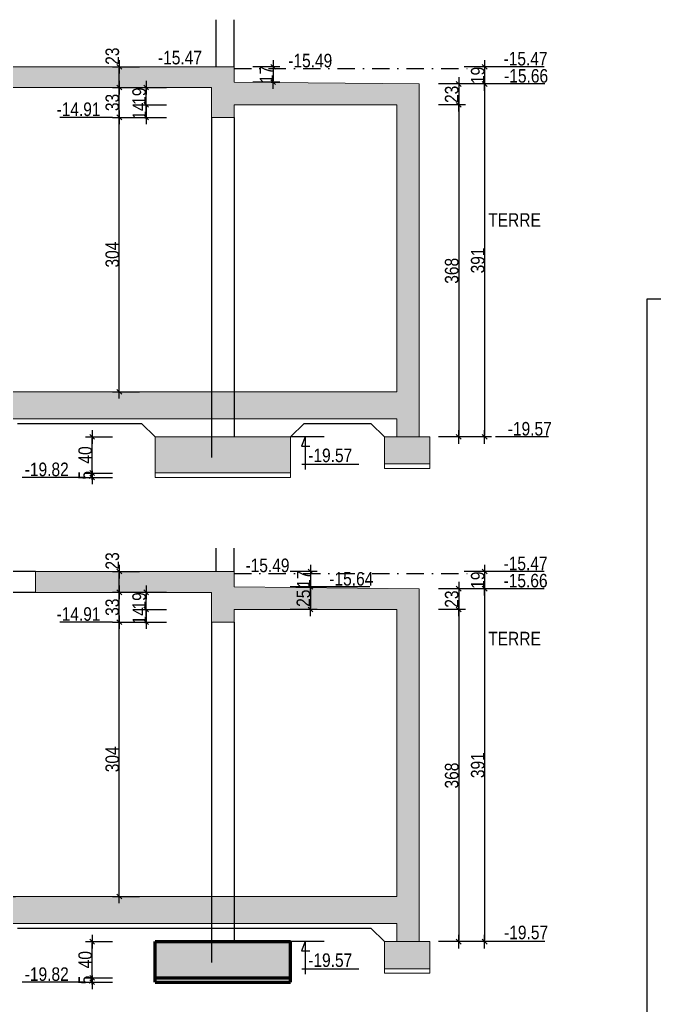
# Model space of a CAD drawing. Header units: centimetres. Extents: x 10803 to 23268, y -4986 to -786.
# Drawn here: x 21523 to 22226, y -4283 to -3191 of the extents above; entities that cross this region are included whole.
import ezdxf
from ezdxf.enums import TextEntityAlignment as Align

# ---------------------------------------------------------------- set-up
doc = ezdxf.new("R2010")
doc.units = ezdxf.units.CM
doc.header["$PDMODE"] = 1
doc.header["$PDSIZE"] = -2
doc.linetypes.add('TIRETPT2', pattern=[12.7, 6.35, -3.175, 0, -3.175])
for name, color, linetype in [('01-cartouche', 7, 'Continuous'), ('01-cartouche-cage A', 7, 'Continuous'), ('01_cote_gen', 4, 'Continuous'), ('01_linteaux', 2, 'Continuous'), ('01_poch_BN', 9, 'Continuous'), ('01_texte', 230, 'Continuous'), ('AA_COTES', 2, 'Continuous'), ('txt', 3, 'Continuous')]:
    doc.layers.add(name, color=color, linetype=linetype)
doc.layers.add('01_murs_coup', color=5, linetype='Continuous', lineweight=60)
doc.styles.add('Arial Narrow', font='ARIALN.TTF')
doc.styles.add('STYLE2', font='ARIALN.TTF')
doc.styles.add('stylemattecart', font='ARIALN.TTF')
doc.dimstyles.new('JB50', dxfattribs={"dimscale": 0.1, "dimtxt": 150, "dimasz": 15, "dimexe": 0.1, "dimexo": 0.1, "dimgap": 0.09, "dimtad": 1, "dimdec": 1, "dimdsep": 46, "dimtxsty": 'STYLE2', "dimblk1": 'BOND_G', "dimblk2": 'BOND_D', "dimsah": 1, "dimcen": 1.5, "dimdle": 0.01, "dimse1": 1, "dimse2": 1, "dimclrd": 4, "dimclre": 2, "dimclrt": 6, "dimazin": 2, "dimtfac": 2.333333, "dimtdec": 1, "dimtix": 1, "dimtmove": 2, "dimatfit": 3, "dimldrblk": 'BOND_G', "dimfxl": 1, "dimtolj": 1, "dimtzin": 0, "dimarcsym": 0})

# ---------------------------------------------------------------- blocks, each defined once
blk = doc.blocks.new('BOND_G')
at = {"layer": 'AA_COTES', "color": 0}
for p, q in [((0, -5), (0, 15)), ((5, 0), (-5, 0)), ((1.77, 1.77), (-1.77, -1.77))]:
    blk.add_line(p, q, dxfattribs=at)
blk = doc.blocks.new('BOND_D')
at = {"layer": 'AA_COTES', "color": 0}
for p, q in [((5, 0), (-5, 0)), ((-1.77, -1.77), (1.77, 1.77)), ((0, 5), (0, -15))]:
    blk.add_line(p, q, dxfattribs=at)
blk = doc.blocks.new('*D2401')
at = {"layer": '01_cote_gen', "color": 4, "lineweight": -2, "transparency": 16777216}
blk.add_line((21495.9, -4161), (21495.9, -3827), dxfattribs=at)
at = {"layer": 'Defpoints', "color": 0, "lineweight": 0, "transparency": 16777216}
for p in [(21495.9, -3825.5), (21537.1, -3825.5), (21518.4, -4162.5)]:
    blk.add_point(p, dxfattribs=at)
at = {"layer": '01_cote_gen', "color": 4, "lineweight": -2, "transparency": 16777216, "xscale": 1.5, "yscale": 1.5, "zscale": 1.5}
for name, p, rotation in [('BOND_D', (21495.9, -3825.5), 90), ('BOND_G', (21495.9, -4162.5), 270)]:
    blk.add_blockref(name, p, dxfattribs=dict(at, rotation=rotation))
at = {"layer": '01_cote_gen', "color": 6, "transparency": 16777216, "insert": (21488.2, -3994), "char_height": 15, "attachment_point": 5, "rotation": 90, "style": 'STYLE2'}
blk.add_mtext('\\A1;337', dxfattribs=at)
blk = doc.blocks.new('*D2402')
at = {"layer": '01_cote_gen', "color": 4, "lineweight": -2, "transparency": 16777216}
blk.add_line((21633.4, -3824), (21633.4, -3804), dxfattribs=at)
at = {"layer": 'Defpoints', "color": 0, "lineweight": 0, "transparency": 16777216}
for p in [(21633.4, -3802.5), (21655.9, -3802.5), (21655.9, -3825.5)]:
    blk.add_point(p, dxfattribs=at)
at = {"layer": '01_cote_gen', "color": 4, "lineweight": -2, "transparency": 16777216, "xscale": 1.5, "yscale": 1.5, "zscale": 1.5}
for name, p, rotation in [('BOND_D', (21633.4, -3802.5), 90), ('BOND_G', (21633.4, -3825.5), 270)]:
    blk.add_blockref(name, p, dxfattribs=dict(at, rotation=rotation))
at = {"layer": '01_cote_gen', "color": 6, "transparency": 16777216, "insert": (21625.7, -3790.7), "char_height": 15, "attachment_point": 5, "rotation": 90, "style": 'STYLE2'}
blk.add_mtext('\\A1;23', dxfattribs=at)
blk = doc.blocks.new('*D2432')
at = {"layer": '01_cote_gen', "color": 4, "lineweight": -2, "transparency": 16777216}
blk.add_line((21603.3, -4251), (21603.3, -4214), dxfattribs=at)
at = {"layer": 'Defpoints', "color": 0, "lineweight": 0, "transparency": 16777216}
for p in [(21603.3, -4212.5), (21698.2, -4212.5), (21690.8, -4252.5)]:
    blk.add_point(p, dxfattribs=at)
at = {"layer": '01_cote_gen', "color": 4, "lineweight": -2, "transparency": 16777216, "xscale": 1.5, "yscale": 1.5, "zscale": 1.5}
for name, p, rotation in [('BOND_D', (21603.3, -4212.5), 90), ('BOND_G', (21603.3, -4252.5), 270)]:
    blk.add_blockref(name, p, dxfattribs=dict(at, rotation=rotation))
at = {"layer": '01_cote_gen', "color": 6, "transparency": 16777216, "insert": (21595.7, -4232.5), "char_height": 15, "attachment_point": 5, "rotation": 90, "style": 'STYLE2'}
blk.add_mtext('\\A1;40', dxfattribs=at)
blk = doc.blocks.new('*D2433')
at = {"layer": '01_cote_gen', "color": 4, "lineweight": -2, "transparency": 16777216}
for p, q in [((21603.3, -4251), (21603.3, -4249.5)), ((21603.3, -4252.5), (21603.3, -4257.5)), ((21603.3, -4259), (21603.3, -4260.5))]:
    blk.add_line(p, q, dxfattribs=at)
at = {"layer": 'Defpoints', "color": 0, "lineweight": 0, "transparency": 16777216}
for p in [(21603.3, -4257.5), (21709.6, -4252.5), (21709.6, -4257.5)]:
    blk.add_point(p, dxfattribs=at)
at = {"layer": '01_cote_gen', "color": 4, "lineweight": -2, "transparency": 16777216, "xscale": 1.5, "yscale": 1.5, "zscale": 1.5}
for name, p, rotation in [('BOND_G', (21603.3, -4252.5), 270), ('BOND_D', (21603.3, -4257.5), 90)]:
    blk.add_blockref(name, p, dxfattribs=dict(at, rotation=rotation))
at = {"layer": '01_cote_gen', "color": 6, "transparency": 16777216, "insert": (21595.7, -4255), "char_height": 15, "attachment_point": 5, "rotation": 90, "style": 'STYLE2'}
blk.add_mtext('\\A1;5', dxfattribs=at)
blk = doc.blocks.new('*D2411')
at = {"layer": '01_cote_gen', "color": 4, "lineweight": -2, "transparency": 16777216}
blk.add_line((21418.5, -3671.8), (21418.5, -3644.8), dxfattribs=at)
at = {"layer": 'Defpoints', "color": 0, "lineweight": 0, "transparency": 16777216}
for p in [(21418.5, -3643.3), (21603.2, -3643.3), (21603.2, -3673.3)]:
    blk.add_point(p, dxfattribs=at)
at = {"layer": '01_cote_gen', "color": 4, "lineweight": -2, "transparency": 16777216, "xscale": 1.5, "yscale": 1.5, "zscale": 1.5}
for name, p, rotation in [('BOND_D', (21418.5, -3643.3), 90), ('BOND_G', (21418.5, -3673.3), 270)]:
    blk.add_blockref(name, p, dxfattribs=dict(at, rotation=rotation))
at = {"layer": '01_cote_gen', "color": 6, "transparency": 16777216, "insert": (21410.9, -3658.3), "char_height": 15, "attachment_point": 5, "rotation": 90, "style": 'STYLE2'}
blk.add_mtext('\\A1;30', dxfattribs=at)
blk = doc.blocks.new('*D2413')
at = {"layer": '01_cote_gen', "color": 4, "lineweight": -2, "transparency": 16777216}
for p, q in [((21418.5, -3671.8), (21418.5, -3670.3)), ((21418.5, -3673.3), (21418.5, -3678.3)), ((21418.5, -3679.8), (21418.5, -3681.3))]:
    blk.add_line(p, q, dxfattribs=at)
at = {"layer": 'Defpoints', "color": 0, "lineweight": 0, "transparency": 16777216}
for p in [(21418.5, -3678.3), (21596.6, -3673.3), (21596.6, -3678.3)]:
    blk.add_point(p, dxfattribs=at)
at = {"layer": '01_cote_gen', "color": 4, "lineweight": -2, "transparency": 16777216, "xscale": 1.5, "yscale": 1.5, "zscale": 1.5}
for name, p, rotation in [('BOND_G', (21418.5, -3673.3), 270), ('BOND_D', (21418.5, -3678.3), 90)]:
    blk.add_blockref(name, p, dxfattribs=dict(at, rotation=rotation))
at = {"layer": '01_cote_gen', "color": 6, "transparency": 16777216, "insert": (21410.9, -3675.8), "char_height": 15, "attachment_point": 5, "rotation": 90, "style": 'STYLE2'}
blk.add_mtext('\\A1;5', dxfattribs=at)
blk = doc.blocks.new('*D2414')
at = {"layer": '01_cote_gen', "color": 4, "lineweight": -2, "transparency": 16777216}
blk.add_line((21603.3, -3691.8), (21603.3, -3654.8), dxfattribs=at)
at = {"layer": 'Defpoints', "color": 0, "lineweight": 0, "transparency": 16777216}
for p in [(21603.3, -3653.3), (21698.2, -3653.3), (21690.8, -3693.3)]:
    blk.add_point(p, dxfattribs=at)
at = {"layer": '01_cote_gen', "color": 4, "lineweight": -2, "transparency": 16777216, "xscale": 1.5, "yscale": 1.5, "zscale": 1.5}
for name, p, rotation in [('BOND_D', (21603.3, -3653.3), 90), ('BOND_G', (21603.3, -3693.3), 270)]:
    blk.add_blockref(name, p, dxfattribs=dict(at, rotation=rotation))
at = {"layer": '01_cote_gen', "color": 6, "transparency": 16777216, "insert": (21595.7, -3673.3), "char_height": 15, "attachment_point": 5, "rotation": 90, "style": 'STYLE2'}
blk.add_mtext('\\A1;40', dxfattribs=at)
blk = doc.blocks.new('*D2415')
at = {"layer": '01_cote_gen', "color": 4, "lineweight": -2, "transparency": 16777216}
for p, q in [((21603.3, -3691.8), (21603.3, -3690.3)), ((21603.3, -3693.3), (21603.3, -3698.3)), ((21603.3, -3699.8), (21603.3, -3701.3))]:
    blk.add_line(p, q, dxfattribs=at)
at = {"layer": 'Defpoints', "color": 0, "lineweight": 0, "transparency": 16777216}
for p in [(21603.3, -3698.3), (21709.6, -3693.3), (21709.6, -3698.3)]:
    blk.add_point(p, dxfattribs=at)
at = {"layer": '01_cote_gen', "color": 4, "lineweight": -2, "transparency": 16777216, "xscale": 1.5, "yscale": 1.5, "zscale": 1.5}
for name, p, rotation in [('BOND_G', (21603.3, -3693.3), 270), ('BOND_D', (21603.3, -3698.3), 90)]:
    blk.add_blockref(name, p, dxfattribs=dict(at, rotation=rotation))
at = {"layer": '01_cote_gen', "color": 6, "transparency": 16777216, "insert": (21595.7, -3695.8), "char_height": 15, "attachment_point": 5, "rotation": 90, "style": 'STYLE2'}
blk.add_mtext('\\A1;5', dxfattribs=at)
blk = doc.blocks.new('*D2436')
at = {"layer": '01_cote_gen', "color": 4, "lineweight": -2, "transparency": 16777216}
blk.add_line((21633.4, -4161), (21633.4, -3860), dxfattribs=at)
at = {"layer": 'Defpoints', "color": 0, "lineweight": 0, "transparency": 16777216}
for p in [(21633.4, -3858.5), (21735.5, -3858.5), (21735.5, -4162.5)]:
    blk.add_point(p, dxfattribs=at)
at = {"layer": '01_cote_gen', "color": 4, "lineweight": -2, "transparency": 16777216, "xscale": 1.5, "yscale": 1.5, "zscale": 1.5}
for name, p, rotation in [('BOND_D', (21633.4, -3858.5), 90), ('BOND_G', (21633.4, -4162.5), 270)]:
    blk.add_blockref(name, p, dxfattribs=dict(at, rotation=rotation))
at = {"layer": '01_cote_gen', "color": 6, "lineweight": 0, "transparency": 16777216, "insert": (21625.7, -4010.5), "char_height": 15, "attachment_point": 5, "rotation": 90, "style": 'STYLE2'}
blk.add_mtext('\\A1;304', dxfattribs=at)
blk = doc.blocks.new('*D2437')
at = {"layer": '01_cote_gen', "color": 4, "lineweight": -2, "transparency": 16777216}
blk.add_line((22037.9, -3823), (22037.9, -4211), dxfattribs=at)
at = {"layer": 'Defpoints', "color": 0, "lineweight": 0, "transparency": 16777216}
for p in [(21965.5, -3821.5), (21977, -4212.5), (22037.9, -4212.5)]:
    blk.add_point(p, dxfattribs=at)
at = {"layer": '01_cote_gen', "color": 4, "lineweight": -2, "transparency": 16777216, "xscale": 1.5, "yscale": 1.5, "zscale": 1.5}
for name, p, rotation in [('BOND_G', (22037.9, -3821.5), 90), ('BOND_D', (22037.9, -4212.5), 270)]:
    blk.add_blockref(name, p, dxfattribs=dict(at, rotation=rotation))
at = {"layer": '01_cote_gen', "color": 6, "lineweight": 0, "transparency": 16777216, "insert": (22030.3, -4017), "char_height": 15, "attachment_point": 5, "rotation": 90, "style": 'STYLE2'}
blk.add_mtext('\\A1;391', dxfattribs=at)
blk = doc.blocks.new('*D2438')
at = {"layer": '01_cote_gen', "color": 4, "lineweight": -2, "transparency": 16777216}
blk.add_line((22009.2, -3823), (22009.2, -3843), dxfattribs=at)
at = {"layer": 'Defpoints', "color": 0, "lineweight": 0, "transparency": 16777216}
for p in [(21965.5, -3821.5), (21940.5, -3844.5), (22009.2, -3844.5)]:
    blk.add_point(p, dxfattribs=at)
at = {"layer": '01_cote_gen', "color": 4, "lineweight": -2, "transparency": 16777216, "xscale": 1.5, "yscale": 1.5, "zscale": 1.5}
for name, p, rotation in [('BOND_G', (22009.2, -3821.5), 90), ('BOND_D', (22009.2, -3844.5), 270)]:
    blk.add_blockref(name, p, dxfattribs=dict(at, rotation=rotation))
at = {"layer": '01_cote_gen', "color": 6, "lineweight": 0, "transparency": 16777216, "insert": (22001.5, -3833), "char_height": 15, "attachment_point": 5, "rotation": 90, "style": 'STYLE2'}
blk.add_mtext('\\A1;23', dxfattribs=at)
blk = doc.blocks.new('*D2439')
at = {"layer": '01_cote_gen', "color": 4, "lineweight": -2, "transparency": 16777216}
blk.add_line((22009.2, -3846), (22009.2, -4211), dxfattribs=at)
at = {"layer": 'Defpoints', "color": 0, "lineweight": 0, "transparency": 16777216}
for p in [(21940.5, -3844.5), (21977, -4212.5), (22009.2, -4212.5)]:
    blk.add_point(p, dxfattribs=at)
at = {"layer": '01_cote_gen', "color": 4, "lineweight": -2, "transparency": 16777216, "xscale": 1.5, "yscale": 1.5, "zscale": 1.5}
for name, p, rotation in [('BOND_G', (22009.2, -3844.5), 90), ('BOND_D', (22009.2, -4212.5), 270)]:
    blk.add_blockref(name, p, dxfattribs=dict(at, rotation=rotation))
at = {"layer": '01_cote_gen', "color": 6, "lineweight": 0, "transparency": 16777216, "insert": (22001.5, -4028.5), "char_height": 15, "attachment_point": 5, "rotation": 90, "style": 'STYLE2'}
blk.add_mtext('\\A1;368', dxfattribs=at)
blk = doc.blocks.new('*D2418')
at = {"layer": '01_cote_gen', "color": 4, "lineweight": -2, "transparency": 16777216}
blk.add_line((21633.4, -3264.8), (21633.4, -3244.8), dxfattribs=at)
at = {"layer": 'Defpoints', "color": 0, "lineweight": 0, "transparency": 16777216}
for p in [(21633.4, -3243.3), (21655.9, -3243.3), (21655.9, -3266.3)]:
    blk.add_point(p, dxfattribs=at)
at = {"layer": '01_cote_gen', "color": 4, "lineweight": -2, "transparency": 16777216, "xscale": 1.5, "yscale": 1.5, "zscale": 1.5}
for name, p, rotation in [('BOND_D', (21633.4, -3243.3), 90), ('BOND_G', (21633.4, -3266.3), 270)]:
    blk.add_blockref(name, p, dxfattribs=dict(at, rotation=rotation))
at = {"layer": '01_cote_gen', "color": 6, "transparency": 16777216, "insert": (21625.7, -3231.5), "char_height": 15, "attachment_point": 5, "rotation": 90, "style": 'STYLE2'}
blk.add_mtext('\\A1;23', dxfattribs=at)
blk = doc.blocks.new('*D2440')
at = {"layer": '01_cote_gen', "color": 4, "lineweight": -2, "transparency": 16777216}
blk.add_line((22037.9, -3263.8), (22037.9, -3651.8), dxfattribs=at)
at = {"layer": 'Defpoints', "color": 0, "lineweight": 0, "transparency": 16777216}
for p in [(21965.5, -3262.3), (21977, -3653.3), (22037.9, -3653.3)]:
    blk.add_point(p, dxfattribs=at)
at = {"layer": '01_cote_gen', "color": 4, "lineweight": -2, "transparency": 16777216, "xscale": 1.5, "yscale": 1.5, "zscale": 1.5}
for name, p, rotation in [('BOND_G', (22037.9, -3262.3), 90), ('BOND_D', (22037.9, -3653.3), 270)]:
    blk.add_blockref(name, p, dxfattribs=dict(at, rotation=rotation))
at = {"layer": '01_cote_gen', "color": 6, "lineweight": 0, "transparency": 16777216, "insert": (22030.3, -3457.8), "char_height": 15, "attachment_point": 5, "rotation": 90, "style": 'STYLE2'}
blk.add_mtext('\\A1;391', dxfattribs=at)
blk = doc.blocks.new('*D2441')
at = {"layer": '01_cote_gen', "color": 4, "lineweight": -2, "transparency": 16777216}
blk.add_line((22009.2, -3263.8), (22009.2, -3283.8), dxfattribs=at)
at = {"layer": 'Defpoints', "color": 0, "lineweight": 0, "transparency": 16777216}
for p in [(21965.5, -3262.3), (21940.5, -3285.3), (22009.2, -3285.3)]:
    blk.add_point(p, dxfattribs=at)
at = {"layer": '01_cote_gen', "color": 4, "lineweight": -2, "transparency": 16777216, "xscale": 1.5, "yscale": 1.5, "zscale": 1.5}
for name, p, rotation in [('BOND_G', (22009.2, -3262.3), 90), ('BOND_D', (22009.2, -3285.3), 270)]:
    blk.add_blockref(name, p, dxfattribs=dict(at, rotation=rotation))
at = {"layer": '01_cote_gen', "color": 6, "lineweight": 0, "transparency": 16777216, "insert": (22001.5, -3273.8), "char_height": 15, "attachment_point": 5, "rotation": 90, "style": 'STYLE2'}
blk.add_mtext('\\A1;23', dxfattribs=at)
blk = doc.blocks.new('*D2419')
at = {"layer": '01_cote_gen', "color": 4, "lineweight": -2, "transparency": 16777216}
blk.add_line((22009.2, -3286.8), (22009.2, -3651.8), dxfattribs=at)
at = {"layer": 'Defpoints', "color": 0, "lineweight": 0, "transparency": 16777216}
for p in [(21940.5, -3285.3), (21977, -3653.3), (22009.2, -3653.3)]:
    blk.add_point(p, dxfattribs=at)
at = {"layer": '01_cote_gen', "color": 4, "lineweight": -2, "transparency": 16777216, "xscale": 1.5, "yscale": 1.5, "zscale": 1.5}
for name, p, rotation in [('BOND_G', (22009.2, -3285.3), 90), ('BOND_D', (22009.2, -3653.3), 270)]:
    blk.add_blockref(name, p, dxfattribs=dict(at, rotation=rotation))
at = {"layer": '01_cote_gen', "color": 6, "lineweight": 0, "transparency": 16777216, "insert": (22001.5, -3469.3), "char_height": 15, "attachment_point": 5, "rotation": 90, "style": 'STYLE2'}
blk.add_mtext('\\A1;368', dxfattribs=at)
blk = doc.blocks.new('*D2442')
at = {"layer": '01_cote_gen', "color": 4, "lineweight": -2, "transparency": 16777216}
blk.add_line((21633.4, -3857), (21633.4, -3827), dxfattribs=at)
at = {"layer": 'Defpoints', "color": 0, "lineweight": 0, "transparency": 16777216}
for p in [(21633.4, -3825.5), (21655.9, -3825.5), (21655.9, -3858.5)]:
    blk.add_point(p, dxfattribs=at)
at = {"layer": '01_cote_gen', "color": 4, "lineweight": -2, "transparency": 16777216, "xscale": 1.5, "yscale": 1.5, "zscale": 1.5}
for name, p, rotation in [('BOND_D', (21633.4, -3825.5), 90), ('BOND_G', (21633.4, -3858.5), 270)]:
    blk.add_blockref(name, p, dxfattribs=dict(at, rotation=rotation))
at = {"layer": '01_cote_gen', "color": 6, "lineweight": 0, "transparency": 16777216, "insert": (21625.7, -3842), "char_height": 15, "attachment_point": 5, "rotation": 90, "style": 'STYLE2'}
blk.add_mtext('\\A1;33', dxfattribs=at)
blk = doc.blocks.new('*D2443')
at = {"layer": '01_cote_gen', "color": 4, "lineweight": -2, "transparency": 16777216}
blk.add_line((21845, -3804), (21845, -3818), dxfattribs=at)
at = {"layer": 'Defpoints', "color": 0, "lineweight": 0, "transparency": 16777216}
for p in [(21760.5, -3802.5), (21760.5, -3819.5), (21845, -3819.5)]:
    blk.add_point(p, dxfattribs=at)
at = {"layer": '01_cote_gen', "color": 4, "lineweight": -2, "transparency": 16777216, "xscale": 1.5, "yscale": 1.5, "zscale": 1.5}
for name, p, rotation in [('BOND_G', (21845, -3802.5), 90), ('BOND_D', (21845, -3819.5), 270)]:
    blk.add_blockref(name, p, dxfattribs=dict(at, rotation=rotation))
at = {"layer": '01_cote_gen', "color": 6, "lineweight": 0, "transparency": 16777216, "insert": (21837.5, -3811), "char_height": 15, "attachment_point": 5, "rotation": 90, "style": 'STYLE2'}
blk.add_mtext('\\A1;17', dxfattribs=at)
blk = doc.blocks.new('*D2444')
at = {"layer": '01_cote_gen', "color": 4, "lineweight": -2, "transparency": 16777216}
blk.add_line((22037.9, -3804), (22037.9, -3820), dxfattribs=at)
at = {"layer": 'Defpoints', "color": 0, "lineweight": 0, "transparency": 16777216}
for p in [(21760.5, -3802.5), (22023.4, -3821.5), (22037.9, -3821.5)]:
    blk.add_point(p, dxfattribs=at)
at = {"layer": '01_cote_gen', "color": 4, "lineweight": -2, "transparency": 16777216, "xscale": 1.5, "yscale": 1.5, "zscale": 1.5}
for name, p, rotation in [('BOND_G', (22037.9, -3802.5), 90), ('BOND_D', (22037.9, -3821.5), 270)]:
    blk.add_blockref(name, p, dxfattribs=dict(at, rotation=rotation))
at = {"layer": '01_cote_gen', "color": 6, "lineweight": 0, "transparency": 16777216, "insert": (22030.3, -3812), "char_height": 15, "attachment_point": 5, "rotation": 90, "style": 'STYLE2'}
blk.add_mtext('\\A1;19', dxfattribs=at)
blk = doc.blocks.new('*D2448')
at = {"layer": '01_cote_gen', "color": 4, "lineweight": -2, "transparency": 16777216}
blk.add_line((22037.9, -3244.8), (22037.9, -3260.8), dxfattribs=at)
at = {"layer": 'Defpoints', "color": 0, "lineweight": 0, "transparency": 16777216}
for p in [(21760.5, -3243.3), (22016.7, -3262.3), (22037.9, -3262.3)]:
    blk.add_point(p, dxfattribs=at)
at = {"layer": '01_cote_gen', "color": 4, "lineweight": -2, "transparency": 16777216, "xscale": 1.5, "yscale": 1.5, "zscale": 1.5}
for name, p, rotation in [('BOND_G', (22037.9, -3243.3), 90), ('BOND_D', (22037.9, -3262.3), 270)]:
    blk.add_blockref(name, p, dxfattribs=dict(at, rotation=rotation))
at = {"layer": '01_cote_gen', "color": 6, "lineweight": 0, "transparency": 16777216, "insert": (22030.3, -3252.8), "char_height": 15, "attachment_point": 5, "rotation": 90, "style": 'STYLE2'}
blk.add_mtext('\\A1;19', dxfattribs=at)
blk = doc.blocks.new('*D2450')
at = {"layer": '01_cote_gen', "color": 4, "lineweight": -2, "transparency": 16777216}
blk.add_line((21803.7, -3244.8), (21803.7, -3258.8), dxfattribs=at)
at = {"layer": 'Defpoints', "color": 0, "lineweight": 0, "transparency": 16777216}
for p in [(21760.5, -3243.3), (21760.5, -3260.3), (21803.7, -3260.3)]:
    blk.add_point(p, dxfattribs=at)
at = {"layer": '01_cote_gen', "color": 4, "lineweight": -2, "transparency": 16777216, "xscale": 1.5, "yscale": 1.5, "zscale": 1.5}
for name, p, rotation in [('BOND_G', (21803.7, -3243.3), 90), ('BOND_D', (21803.7, -3260.3), 270)]:
    blk.add_blockref(name, p, dxfattribs=dict(at, rotation=rotation))
at = {"layer": '01_cote_gen', "color": 6, "lineweight": 0, "transparency": 16777216, "insert": (21796.2, -3251.8), "char_height": 15, "attachment_point": 5, "rotation": 90, "style": 'STYLE2'}
blk.add_mtext('\\A1;17', dxfattribs=at)
blk = doc.blocks.new('*D2422')
at = {"layer": '01_cote_gen', "color": 4, "lineweight": -2, "transparency": 16777216}
blk.add_line((21633.4, -3601.8), (21633.4, -3300.8), dxfattribs=at)
at = {"layer": 'Defpoints', "color": 0, "lineweight": 0, "transparency": 16777216}
for p in [(21633.4, -3299.3), (21735.5, -3299.3), (21735.5, -3603.3)]:
    blk.add_point(p, dxfattribs=at)
at = {"layer": '01_cote_gen', "color": 4, "lineweight": -2, "transparency": 16777216, "xscale": 1.5, "yscale": 1.5, "zscale": 1.5}
for name, p, rotation in [('BOND_D', (21633.4, -3299.3), 90), ('BOND_G', (21633.4, -3603.3), 270)]:
    blk.add_blockref(name, p, dxfattribs=dict(at, rotation=rotation))
at = {"layer": '01_cote_gen', "color": 6, "lineweight": 0, "transparency": 16777216, "insert": (21625.7, -3451.3), "char_height": 15, "attachment_point": 5, "rotation": 90, "style": 'STYLE2'}
blk.add_mtext('\\A1;304', dxfattribs=at)
blk = doc.blocks.new('*D2424')
at = {"layer": '01_poch_BN', "color": 4, "lineweight": -2, "transparency": 16777216}
for p, q in [((21663.1, -3283.8), (21663.1, -3282.3)), ((21663.1, -3285.3), (21663.1, -3299.3)), ((21663.1, -3300.8), (21663.1, -3302.3))]:
    blk.add_line(p, q, dxfattribs=at)
at = {"layer": 'Defpoints', "color": 0, "lineweight": 0, "transparency": 16777216}
for p in [(21760.5, -3285.3), (21663.1, -3299.3), (21760.5, -3299.3)]:
    blk.add_point(p, dxfattribs=at)
at = {"layer": '01_poch_BN', "color": 4, "lineweight": -2, "transparency": 16777216, "xscale": 1.5, "yscale": 1.5, "zscale": 1.5}
for name, p, rotation in [('BOND_G', (21663.1, -3285.3), 270), ('BOND_D', (21663.1, -3299.3), 90)]:
    blk.add_blockref(name, p, dxfattribs=dict(at, rotation=rotation))
at = {"layer": '01_poch_BN', "color": 6, "lineweight": 0, "transparency": 16777216, "insert": (21655.5, -3292.3), "char_height": 15, "attachment_point": 5, "rotation": 90, "style": 'STYLE2'}
blk.add_mtext('\\A1;14', dxfattribs=at)
blk = doc.blocks.new('*D2451')
at = {"layer": '01_poch_BN', "color": 4, "lineweight": -2, "transparency": 16777216}
for p, q in [((21663.1, -3843), (21663.1, -3841.5)), ((21663.1, -3844.5), (21663.1, -3858.5)), ((21663.1, -3860), (21663.1, -3861.5))]:
    blk.add_line(p, q, dxfattribs=at)
at = {"layer": 'Defpoints', "color": 0, "lineweight": 0, "transparency": 16777216}
for p in [(21760.5, -3844.5), (21663.1, -3858.5), (21760.5, -3858.5)]:
    blk.add_point(p, dxfattribs=at)
at = {"layer": '01_poch_BN', "color": 4, "lineweight": -2, "transparency": 16777216, "xscale": 1.5, "yscale": 1.5, "zscale": 1.5}
for name, p, rotation in [('BOND_G', (21663.1, -3844.5), 270), ('BOND_D', (21663.1, -3858.5), 90)]:
    blk.add_blockref(name, p, dxfattribs=dict(at, rotation=rotation))
at = {"layer": '01_poch_BN', "color": 6, "lineweight": 0, "transparency": 16777216, "insert": (21655.5, -3851.5), "char_height": 15, "attachment_point": 5, "rotation": 90, "style": 'STYLE2'}
blk.add_mtext('\\A1;14', dxfattribs=at)
blk = doc.blocks.new('*D2423')
at = {"layer": '01_cote_gen', "color": 4, "lineweight": -2, "transparency": 16777216}
blk.add_line((21633.4, -3297.8), (21633.4, -3267.8), dxfattribs=at)
at = {"layer": 'Defpoints', "color": 0, "lineweight": 0, "transparency": 16777216}
for p in [(21633.4, -3266.3), (21655.9, -3266.3), (21655.9, -3299.3)]:
    blk.add_point(p, dxfattribs=at)
at = {"layer": '01_cote_gen', "color": 4, "lineweight": -2, "transparency": 16777216, "xscale": 1.5, "yscale": 1.5, "zscale": 1.5}
for name, p, rotation in [('BOND_D', (21633.4, -3266.3), 90), ('BOND_G', (21633.4, -3299.3), 270)]:
    blk.add_blockref(name, p, dxfattribs=dict(at, rotation=rotation))
at = {"layer": '01_cote_gen', "color": 6, "lineweight": 0, "transparency": 16777216, "insert": (21625.7, -3282.8), "char_height": 15, "attachment_point": 5, "rotation": 90, "style": 'STYLE2'}
blk.add_mtext('\\A1;33', dxfattribs=at)
blk = doc.blocks.new('*D2452')
at = {"layer": '01_poch_BN', "color": 4, "lineweight": -2, "transparency": 16777216}
blk.add_line((21663.1, -3843), (21663.1, -3827), dxfattribs=at)
at = {"layer": 'Defpoints', "color": 0, "lineweight": 0, "transparency": 16777216}
for p in [(21663.1, -3825.5), (21676.3, -3825.5), (21676.3, -3844.5)]:
    blk.add_point(p, dxfattribs=at)
at = {"layer": '01_poch_BN', "color": 4, "lineweight": -2, "transparency": 16777216, "xscale": 1.5, "yscale": 1.5, "zscale": 1.5}
for name, p, rotation in [('BOND_D', (21663.1, -3825.5), 90), ('BOND_G', (21663.1, -3844.5), 270)]:
    blk.add_blockref(name, p, dxfattribs=dict(at, rotation=rotation))
at = {"layer": '01_poch_BN', "color": 6, "lineweight": 0, "transparency": 16777216, "insert": (21655.4, -3835), "char_height": 15, "attachment_point": 5, "rotation": 90, "style": 'STYLE2'}
blk.add_mtext('\\A1;19', dxfattribs=at)
blk = doc.blocks.new('*D2453')
at = {"layer": '01_poch_BN', "color": 4, "lineweight": -2, "transparency": 16777216}
blk.add_line((21845, -3821), (21845, -3843), dxfattribs=at)
at = {"layer": 'Defpoints', "color": 0, "lineweight": 0, "transparency": 16777216}
for p in [(21760.5, -3819.5), (21760.5, -3844.5), (21845, -3844.5)]:
    blk.add_point(p, dxfattribs=at)
at = {"layer": '01_poch_BN', "color": 4, "lineweight": -2, "transparency": 16777216, "xscale": 1.5, "yscale": 1.5, "zscale": 1.5}
for name, p, rotation in [('BOND_G', (21845, -3819.5), 90), ('BOND_D', (21845, -3844.5), 270)]:
    blk.add_blockref(name, p, dxfattribs=dict(at, rotation=rotation))
at = {"layer": '01_poch_BN', "color": 6, "lineweight": 0, "transparency": 16777216, "insert": (21837.3, -3832), "char_height": 15, "attachment_point": 5, "rotation": 90, "style": 'STYLE2'}
blk.add_mtext('\\A1;25', dxfattribs=at)
blk = doc.blocks.new('*D2425')
at = {"layer": '01_poch_BN', "color": 4, "lineweight": -2, "transparency": 16777216}
blk.add_line((21663.1, -3283.8), (21663.1, -3267.8), dxfattribs=at)
at = {"layer": 'Defpoints', "color": 0, "lineweight": 0, "transparency": 16777216}
for p in [(21663.1, -3266.3), (21676.3, -3266.3), (21676.3, -3285.3)]:
    blk.add_point(p, dxfattribs=at)
at = {"layer": '01_poch_BN', "color": 4, "lineweight": -2, "transparency": 16777216, "xscale": 1.5, "yscale": 1.5, "zscale": 1.5}
for name, p, rotation in [('BOND_D', (21663.1, -3266.3), 90), ('BOND_G', (21663.1, -3285.3), 270)]:
    blk.add_blockref(name, p, dxfattribs=dict(at, rotation=rotation))
at = {"layer": '01_poch_BN', "color": 6, "lineweight": 0, "transparency": 16777216, "insert": (21655.4, -3275.8), "char_height": 15, "attachment_point": 5, "rotation": 90, "style": 'STYLE2'}
blk.add_mtext('\\A1;19', dxfattribs=at)
blk = doc.blocks.new('cartstruc')
at = {"layer": '01-cartouche-cage A', "linetype": 'Continuous'}
for p, q in [((0, 1485), (-1050, 1485)), ((-1050, 1485), (-1050, 0))]:
    blk.add_line(p, q, dxfattribs=at)
at = {"layer": '01-cartouche-cage A', "color": 7, "style": 'stylemattecart'}
for tag, height, p in [('NOMCLIENT', 30, (-525, 1399.6)), ('ADRESSE1CLIENT', 25, (-525, 1326.7)), ('ADRESSE2CLIENT', 25, (-525, 1283.9)), ('NOMAFFAIRE1', 45, (-525.1, 1189.8)), ('NOMAFFAIRE2', 45, (-525.1, 1110.4)), ('NOMAFFAIRE3', 45, (-525.1, 1031.7)), ('ADRESSE1AFFAIRE', 20, (-525.1, 943.3)), ('ADRESSE2AFFAIRE', 20, (-525.1, 909.2)), ('INDICE-A', 15, (-959.1, 428.4)), ('DATE-A', 15, (-861.9, 428.4)), ('INDICE-B', 15, (-959.1, 400.5)), ('DATE-B', 15, (-861.9, 400.5)), ('INDICE-C', 15, (-959.1, 369.4)), ('DATE-C', 15, (-861.9, 369.4)), ('INDICE-D', 15, (-959.1, 338.3)), ('DATE-D', 15, (-861.9, 338.3)), ('INDICE-E', 15, (-959.1, 307.2)), ('DATE-E', 15, (-861.9, 307.2)), ('INDICE-F', 15, (-959.1, 276.1)), ('DATE-F', 15, (-861.9, 276.1))]:
    blk.add_attdef(tag, text='', height=height, dxfattribs=at).set_placement(p, align=Align.MIDDLE_CENTER)
for tag, height, p in [('NOMARCHI', 15, (-831.1, 803.3)), ('MODEL', 15, (-408.9, 803.3)), ('BETSTRUCTURE', 15, (-831.1, 776.5)), ('MOE', 15, (-408.9, 776.5)), ('BETFLUIDES', 15, (-831.1, 749.5)), ('CSPS', 15, (-408.9, 749.5)), ('ECONOMISTE', 15, (-831.1, 722.7)), ('OPC', 15, (-408.9, 722.7)), ('BDC', 15, (-831.1, 695.9)), ('NOMENTREPRISE', 15, (-408.9, 695.9)), ('NUMBAT', 27, (-249.5, 614.7)), ('PHASE', 35, (-249.5, 537.9)), ('CONT-SOL', 12, (-138.6, 490.2)), ('NOMDESS', 15, (-451.8, 132.3)), ('NOMING', 15, (-451.8, 104.3)), ('ECH', 15, (-451.8, 76.3)), ('NUMAFF', 25, (-196.3, 48.9))]:
    blk.add_attdef(tag, text='', height=height, dxfattribs=at).set_placement(p, align=Align.BOTTOM_LEFT)
at = {"layer": '01-cartouche-cage A', "color": 7, "style": 'stylemattecart', "width": 0.8}
for tag, p in [('TITRTEPLAN1', (-677.3, 664.6)), ('TITRTEPLAN2', (-677.3, 610.2)), ('TITRTEPLAN3', (-677.3, 556)), ('TITRTEPLAN4', (-677.3, 501.4))]:
    blk.add_attdef(tag, text='', height=33, dxfattribs=at).set_placement(p, align=Align.MIDDLE_CENTER)
at = {"layer": '01-cartouche-cage A', "color": 7, "style": 'stylemattecart'}
for tag, p in [('MODIF-A', (-802.6, 428.4)), ('MODIF-B', (-802.6, 400.5)), ('MODIF-C', (-802.6, 369.4)), ('MODIF-D', (-802.6, 338.3)), ('MODIF-E', (-802.6, 307.2)), ('MODIF-F', (-802.6, 276.1))]:
    blk.add_attdef(tag, text='', height=15, dxfattribs=at).set_placement(p, align=Align.MIDDLE_LEFT)
at = {"layer": '01-cartouche-cage A', "color": 255, "style": 'stylemattecart'}
for tag, height, p in [('N°P', 35, (-321, 256)), ('IP', 35, (-210.3, 256)), ('DATEPLAN', 15, (-257.7, 226.8))]:
    blk.add_attdef(tag, text='', height=height, dxfattribs=at).set_placement(p, align=Align.BOTTOM_LEFT)

msp = doc.modelspace()

# ---------------------------------------------------------------- hatches: boundary and pattern name
at = {"layer": '01_poch_BN', "lineweight": 0}
h = msp.add_hatch(color=256, dxfattribs=at)
h.dxf.hatch_style = 1
h.paths.add_polyline_path([(21550.77, -3243.28), (21294.62, -3243.28), (21294.62, -3266.28), (21550.77, -3266.28)])
h = msp.add_hatch(color=256, dxfattribs=at)
h.dxf.hatch_style = 1
h.paths.add_polyline_path([(21735.55, -3603.28), (21550.77, -3603.28), (21550.77, -3633.28), (21735.55, -3633.28)], flags=17)
h.paths.add_polyline_path([(21673, -3653.28), (21673, -3693.28), (21823, -3693.28), (21823, -3653.28)])
h.paths.add_polyline_path([(21965.54, -3262.28), (21760.55, -3260.28), (21760.55, -3243.28), (21550.77, -3243.28), (21550.77, -3266.28), (21735.55, -3266.28), (21735.55, -3299.28), (21760.55, -3299.28), (21760.55, -3285.28), (21940.54, -3285.28), (21940.54, -3603.28), (21760.55, -3603.28), (21760.55, -3633.28), (21940.54, -3633.28), (21940.54, -3653.28), (21965.54, -3653.28)])
h.paths.add_polyline_path([(21977.03, -3653.28), (21927.03, -3653.28), (21927.03, -3683.28), (21977.03, -3683.28)])
h = msp.add_hatch(color=256, dxfattribs=at)
h.dxf.hatch_style = 1
h.paths.add_polyline_path([(21550.77, -3603.28), (21487.32, -3603.28), (21487.32, -3633.28), (21550.77, -3633.28)])
at = {"layer": '01_poch_BN'}
h = msp.add_hatch(color=256, dxfattribs=at)
h.dxf.hatch_style = 1
h.paths.add_polyline_path([(21760.55, -3603.28), (21735.55, -3603.28), (21735.55, -3633.28), (21760.55, -3633.28)])
at = {"layer": '01_poch_BN', "lineweight": 0}
h = msp.add_hatch(color=256, dxfattribs=at)
h.dxf.hatch_style = 1
h.paths.add_polyline_path([(21217.55, -3825.51), (21440.54, -3825.51), (21440.54, -3802.51), (21215.55, -3802.51), (21215.55, -3776.42), (21197.55, -3776.42), (21197.55, -3802.51), (21113.25, -3802.51), (21113.25, -3825.51), (21197.55, -3825.51), (21197.55, -4212.51), (21217.55, -4212.51), (21217.55, -4192.51), (21310.51, -4192.51), (21340.51, -4192.51), (21340.51, -4162.51), (21217.55, -4162.51)])
h.paths.add_polyline_path([(21241.54, -4212.51), (21171.54, -4212.51), (21171.54, -4247.51), (21241.54, -4247.51)])
h.paths.add_polyline_path([(21735.55, -4162.51), (21440.51, -4162.51), (21440.51, -4192.51), (21470.51, -4192.51), (21735.55, -4192.51)])
h.paths.add_polyline_path([(21760.55, -4162.51), (21735.55, -4162.51), (21735.55, -4192.51), (21760.55, -4192.51)], flags=17)
h.paths.add_polyline_path([(21965.54, -3821.51), (21760.55, -3819.51), (21760.55, -3802.51), (21540.54, -3802.51), (21540.54, -3825.51), (21735.55, -3825.51), (21735.55, -3858.51), (21760.55, -3858.51), (21760.55, -3844.51), (21940.54, -3844.51), (21940.54, -4162.51), (21760.55, -4162.51), (21760.55, -4192.51), (21940.54, -4192.51), (21940.54, -4212.51), (21965.54, -4212.51)])
h.paths.add_polyline_path([(21977.03, -4212.51), (21927.03, -4212.51), (21927.03, -4242.51), (21977.03, -4242.51)])
at = {"layer": '01_poch_BN'}
h = msp.add_hatch(color=256, dxfattribs=at)
h.dxf.hatch_style = 1
h.paths.add_polyline_path([(21823, -4212.51), (21673, -4212.51), (21673, -4252.51), (21823, -4252.51)])

# ---------------------------------------------------------------- linework, layer by layer
at = {"layer": '01_linteaux', "ltscale": 0.5}
for p, q in [((21740.55, -3243.28), (21740.55, -3191.1)), ((21760.55, -3243.28), (21760.55, -3191.1)), ((21735.55, -3299.28), (21735.55, -3653.28)), ((21760.55, -3299.28), (21760.55, -3653.28)), ((21735.55, -3321.28), (21735.55, -3676.28)), ((21520.55, -3638.28), (21658, -3638.28)), ((21658, -3638.28), (21673, -3653.28)), ((21838, -3638.28), (21823, -3653.28)), ((21838, -3638.28), (21912.03, -3638.28)), ((21912.03, -3638.28), (21927.03, -3653.28)), ((21740.55, -3802.51), (21740.55, -3776.42)), ((21760.55, -3802.51), (21760.55, -3776.42)), ((21540.54, -3802.51), (21440.54, -3802.51)), ((21540.54, -3825.51), (21440.54, -3825.51)), ((21735.55, -3858.51), (21735.55, -4212.51)), ((21760.55, -3858.51), (21760.55, -4212.51)), ((21735.55, -3880.51), (21735.55, -4235.51)), ((21520.51, -4197.51), (21912.03, -4197.51)), ((21912.03, -4197.51), (21927.03, -4212.51))]:
    msp.add_line(p, q, dxfattribs=at)
at = {"layer": '01_murs_coup', "lineweight": 0}
for p, q in [((21215.55, -3243.28), (21760.55, -3243.28)), ((21760.55, -3243.28), (21760.55, -3260.28)), ((21760.55, -3260.28), (21965.54, -3262.28)), ((21965.54, -3653.28), (21965.54, -3262.28)), ((21940.54, -3285.28), (21760.55, -3285.28)), ((21760.55, -3285.28), (21760.55, -3299.28)), ((21940.54, -3603.28), (21940.54, -3285.28)), ((21441.04, -3603.28), (21940.54, -3603.28)), ((21470.55, -3633.28), (21940.54, -3633.28)), ((21940.54, -3653.28), (21940.54, -3633.28)), ((21673, -3698.28), (21673, -3653.28)), ((21673, -3653.28), (21823, -3653.28)), ((21823, -3698.28), (21823, -3653.28)), ((21927.03, -3688.28), (21927.03, -3653.28)), ((21927.03, -3653.28), (21977.03, -3653.28)), ((21977.03, -3688.28), (21977.03, -3653.28)), ((21927.03, -3683.28), (21977.03, -3683.28)), ((21927.03, -3688.28), (21977.03, -3688.28)), ((21673, -3693.28), (21823, -3693.28)), ((21673, -3698.28), (21823, -3698.28)), ((21540.54, -3802.51), (21760.55, -3802.51)), ((21540.54, -3825.51), (21540.54, -3802.51)), ((21760.55, -3802.51), (21760.55, -3819.51)), ((21760.55, -3819.51), (21965.54, -3821.51)), ((21965.54, -4212.51), (21965.54, -3821.51)), ((21540.54, -3825.51), (21735.55, -3825.51)), ((21735.55, -3858.51), (21735.55, -3825.51)), ((21760.55, -3844.51), (21940.54, -3844.51)), ((21760.55, -3858.51), (21760.55, -3844.51)), ((21940.54, -4162.51), (21940.54, -3844.51)), ((21760.55, -3858.51), (21735.55, -3858.51)), ((21440.51, -4162.51), (21940.54, -4162.51)), ((21470.51, -4192.51), (21940.54, -4192.51)), ((21940.54, -4212.51), (21940.54, -4192.51)), ((21927.03, -4247.51), (21927.03, -4212.51)), ((21927.03, -4212.51), (21977.03, -4212.51)), ((21977.03, -4247.51), (21977.03, -4212.51)), ((21927.03, -4242.51), (21977.03, -4242.51)), ((21927.03, -4247.51), (21977.03, -4247.51))]:
    msp.add_line(p, q, dxfattribs=at)
at = {"layer": '01_murs_coup', "ltscale": 0.5}
for p, q in [((21673, -4257.51), (21673, -4212.51)), ((21673, -4212.51), (21823, -4212.51)), ((21823, -4257.51), (21823, -4212.51)), ((21673, -4252.51), (21823, -4252.51)), ((21673, -4257.51), (21823, -4257.51))]:
    msp.add_line(p, q, dxfattribs=at)
at = {"layer": '01_murs_coup', "lineweight": 0}
msp.add_lwpolyline([(21217.55, -3603.28), (21217.55, -3266.28), (21735.55, -3266.28), (21735.55, -3299.28), (21760.55, -3299.28)], dxfattribs=at)
at = {"layer": '01_texte'}
for p, q in [((22103.82, -3243.28), (22045.43, -3243.28)), ((22104.42, -3262.28), (22046.03, -3262.28)), ((21625.89, -3299.28), (21567.5, -3299.28)), ((21860.36, -3653.28), (21823, -3653.28)), ((21839.11, -3653.28), (21834.95, -3663.48)), ((21839.11, -3653.28), (21839.11, -3689.42)), ((22108.48, -3653.28), (22050.09, -3653.28)), ((21834.95, -3663.48), (21844.36, -3663.48)), ((21835.32, -3683.43), (21898.53, -3683.43)), ((21595.83, -3698.28), (21525.72, -3698.28)), ((22103.82, -3802.51), (22045.43, -3802.51)), ((21910.89, -3819.51), (21852.49, -3819.51)), ((22103.82, -3821.51), (22045.43, -3821.51)), ((21625.89, -3858.51), (21567.5, -3858.51)), ((21860.36, -4212.51), (21823, -4212.51)), ((21839.11, -4212.51), (21834.95, -4222.71)), ((21839.11, -4212.51), (21839.11, -4248.65)), ((22104.42, -4212.51), (22046.03, -4212.51)), ((21834.95, -4222.71), (21844.36, -4222.71)), ((21835.32, -4242.67), (21898.53, -4242.67)), ((21595.83, -4257.51), (21525.72, -4257.51))]:
    msp.add_line(p, q, dxfattribs=at)
at = {"layer": 'txt', "linetype": 'TIRETPT2', "ltscale": 3}
for p, q in [((21760.55, -3245.28), (22025.92, -3245.28)), ((21760.55, -3804.51), (22025.92, -3804.51))]:
    msp.add_line(p, q, dxfattribs=at)

# ---------------------------------------------------------------- block references
at = {"layer": '01-cartouche'}
msp.add_blockref('cartstruc', (23267.59, -4985.67), dxfattribs=at)

# ---------------------------------------------------------------- texts
at = {"layer": '01_texte', "style": 'Arial Narrow'}
for s, p in [('-15.47', (21676.22, -3240.57)), ('-15.49', (21820.46, -3243.89)), ('-15.47', (22058.85, -3241.79)), ('-15.66', (22059.45, -3260.79)), ('-14.91', (21563.87, -3297.79)), ('TERRE', (22041.9, -3420.46)), ('-19.57', (22063.51, -3651.79)), ('-19.57', (21842.59, -3681.27)), ('-19.82', (21528.68, -3696.79)), ('-15.49', (21773.09, -3803.13)), ('-15.47', (22058.85, -3801.02)), ('-15.64', (21865.92, -3818.02)), ('-15.66', (22058.85, -3820.02)), ('-14.91', (21563.87, -3857.02)), ('TERRE', (22041.9, -3884.25)), ('-19.57', (22059.45, -4209.82)), ('-19.57', (21842.59, -4240.51)), ('-19.82', (21528.68, -4256.02))]:
    msp.add_text(s, height=15, dxfattribs=at).set_placement(p)

# ---------------------------------------------------------------- dimensions: what is measured, and where the dimension line sits
at = {"layer": '01_cote_gen'}
for base, p1, p2, picture, middle in [((21633.39, -3243.28), (21655.89, -3266.28), (21655.89, -3243.28), '*D2418', (21625.72, -3231.51)), ((21633.39, -3802.51), (21655.89, -3825.51), (21655.89, -3802.51), '*D2402', (21625.72, -3790.75))]:
    dim = msp.add_linear_dim(base=base, p1=p1, p2=p2, angle=90, dimstyle='JB50', dxfattribs=at)
    dim.commit()
    dim.dimension.update_dxf_attribs({"geometry": picture, "text_midpoint": middle, "dimtype": 160})
at = {"layer": '01_cote_gen', "lineweight": 0}
for base, p1, p2, picture, middle in [((22037.93, -3262.28), (21760.55, -3243.28), (22016.69, -3262.28), '*D2448', (22030.26, -3252.78)), ((21803.7, -3260.28), (21760.55, -3243.28), (21760.55, -3260.28), '*D2450', (21796.16, -3251.78)), ((21633.39, -3266.28), (21655.89, -3299.28), (21655.89, -3266.28), '*D2423', (21625.72, -3282.78)), ((22009.19, -3285.28), (21965.54, -3262.28), (21940.54, -3285.28), '*D2441', (22001.52, -3273.78)), ((22037.93, -3653.28), (21965.54, -3262.28), (21977.03, -3653.28), '*D2440', (22030.26, -3457.78)), ((22009.19, -3653.28), (21940.54, -3285.28), (21977.03, -3653.28), '*D2419', (22001.52, -3469.28)), ((21633.39, -3299.28), (21735.55, -3603.28), (21735.55, -3299.28), '*D2422', (21625.72, -3451.28)), ((21844.99, -3819.51), (21760.55, -3802.51), (21760.55, -3819.51), '*D2443', (21837.45, -3811.01)), ((22037.93, -3821.51), (21760.55, -3802.51), (22023.42, -3821.51), '*D2444', (22030.26, -3812.01)), ((21633.39, -3825.51), (21655.89, -3858.51), (21655.89, -3825.51), '*D2442', (21625.72, -3842.01)), ((22009.19, -3844.51), (21965.54, -3821.51), (21940.54, -3844.51), '*D2438', (22001.52, -3833.01)), ((22037.93, -4212.51), (21965.54, -3821.51), (21977.03, -4212.51), '*D2437', (22030.26, -4017.01)), ((22009.19, -4212.51), (21940.54, -3844.51), (21977.03, -4212.51), '*D2439', (22001.52, -4028.51)), ((21633.39, -3858.51), (21735.55, -4162.51), (21735.55, -3858.51), '*D2436', (21625.72, -4010.51))]:
    dim = msp.add_linear_dim(base=base, p1=p1, p2=p2, angle=90, dimstyle='JB50', dxfattribs=at)
    dim.commit()
    dim.dimension.update_dxf_attribs({"geometry": picture, "text_midpoint": middle})
at = {"layer": '01_cote_gen'}
for base, p1, p2, picture, middle in [((21418.54, -3643.28), (21603.24, -3673.28), (21603.24, -3643.28), '*D2411', (21410.87, -3658.28)), ((21603.33, -3653.28), (21690.78, -3693.28), (21698.24, -3653.28), '*D2414', (21595.66, -3673.28)), ((21418.54, -3678.28), (21596.63, -3673.28), (21596.63, -3678.28), '*D2413', (21410.9, -3675.78)), ((21603.33, -3698.28), (21709.6, -3693.28), (21709.6, -3698.28), '*D2415', (21595.7, -3695.78)), ((21495.87, -3825.51), (21518.37, -4162.51), (21537.08, -3825.51), '*D2401', (21488.2, -3994.01)), ((21603.33, -4212.51), (21690.78, -4252.51), (21698.24, -4212.51), '*D2432', (21595.66, -4232.51)), ((21603.33, -4257.51), (21709.6, -4252.51), (21709.6, -4257.51), '*D2433', (21595.7, -4255.01))]:
    dim = msp.add_linear_dim(base=base, p1=p1, p2=p2, angle=90, dimstyle='JB50', dxfattribs=at)
    dim.commit()
    dim.dimension.update_dxf_attribs({"geometry": picture, "text_midpoint": middle})
at = {"layer": '01_poch_BN', "lineweight": 0}
for base, p1, p2, picture, middle in [((21663.05, -3266.28), (21676.26, -3285.28), (21676.26, -3266.28), '*D2425', (21655.38, -3275.78)), ((21663.05, -3299.28), (21760.55, -3285.28), (21760.55, -3299.28), '*D2424', (21655.51, -3292.28)), ((21663.05, -3825.51), (21676.26, -3844.51), (21676.26, -3825.51), '*D2452', (21655.38, -3835.01)), ((21844.99, -3844.51), (21760.55, -3819.51), (21760.55, -3844.51), '*D2453', (21837.33, -3832.01)), ((21663.05, -3858.51), (21760.55, -3844.51), (21760.55, -3858.51), '*D2451', (21655.51, -3851.51))]:
    dim = msp.add_linear_dim(base=base, p1=p1, p2=p2, angle=90, dimstyle='JB50', dxfattribs=at)
    dim.commit()
    dim.dimension.update_dxf_attribs({"geometry": picture, "text_midpoint": middle})

doc.saveas('drawing.dxf')
